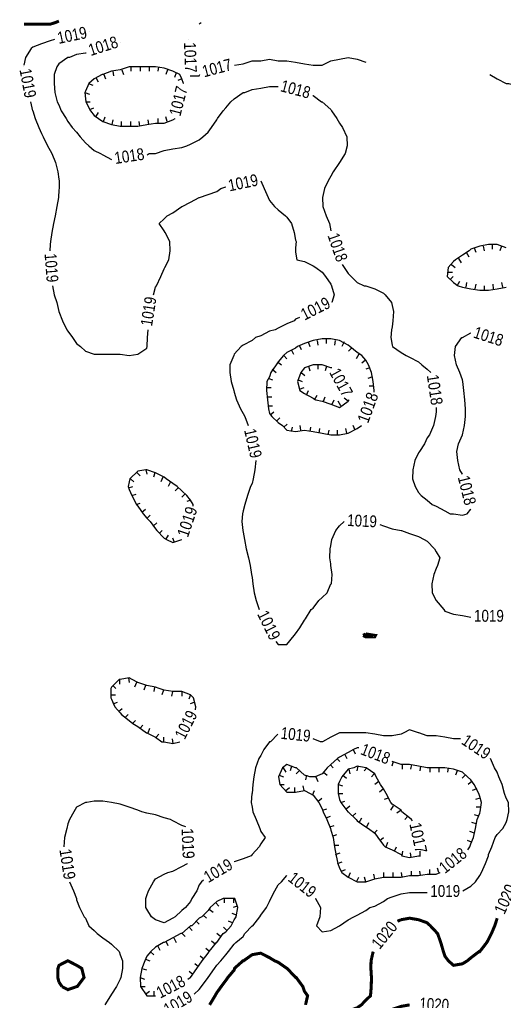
# Model space of a CAD drawing. Extents: x 628896 to 629881, y 4519192 to 4520125.
# Drawn here: x 629005.1 to 629164.5, y 4519802.1 to 4520125 of the extents above; entities that cross this region are included whole.
import ezdxf
from ezdxf.enums import TextEntityAlignment as Align

# ---------------------------------------------------------------- set-up
doc = ezdxf.new("R2010")
doc.units = 0

msp = doc.modelspace()

# ---------------------------------------------------------------- linework, layer by layer
at = {"layer": 'GSLAYER', "linetype": 'CONTINUOUS', "const_width": 1, "flags": 128}
for points in [[(629016.6875, 4520124), (629015.125, 4520123.5), (629012.25, 4520123.5), (629009.4375, 4520123.5), (629006.5, 4520123.5)], [(629018, 4520124.5), (629016.6875, 4520124)], [(629118.0625, 4519922.5), (629118.9375, 4519923)], [(629118.9375, 4519923), (629121.875, 4519922.5), (629122.125, 4519922.5), (629121.875, 4519922), (629118.9375, 4519922), (629118.0625, 4519922.5)], [(629129.375, 4519828.5), (629130.5625, 4519829)], [(629130.5625, 4519829), (629133.375, 4519829.5), (629136.3125, 4519829), (629139.125, 4519828), (629140.1875, 4519827), (629142.0625, 4519825), (629142.5625, 4519824.5), (629143.625, 4519821.5), (629144.5, 4519818.5), (629145, 4519817), (629146.125, 4519815.5), (629147.8125, 4519814), (629150.75, 4519814.5), (629152.375, 4519815.5), (629153.5625, 4519816.5), (629156.1875, 4519818.5), (629156.4375, 4519818.5), (629158.75, 4519821.5), (629159.3125, 4519822.5), (629160.3125, 4519824.5), (629161.375, 4519827), (629162.1875, 4519829.5)], [(629162.1875, 4519829.5), (629162.1875, 4519829.5)], [(629067.5625, 4519801), (629069.375, 4519804), (629069.9375, 4519805), (629071.375, 4519807), (629072.875, 4519809), (629073.5625, 4519810), (629075.6875, 4519812.5), (629075.75, 4519813), (629078.5625, 4519815.5), (629078.75, 4519815.5), (629081.5625, 4519817.5), (629084.375, 4519818), (629087.3125, 4519816.5), (629088.9375, 4519815.5), (629090.125, 4519815), (629093, 4519813), (629093.0625, 4519813), (629095.875, 4519810), (629096.0625, 4519810), (629098.25, 4519807), (629098.75, 4519805.5), (629099.8125, 4519804), (629099.125, 4519801)], [(629133.375, 4519801), (629130.5625, 4519800.5), (629127.625, 4519799.5), (629125.25, 4519798.5), (629124.75, 4519798), (629121.875, 4519797.5), (629118.9375, 4519796.5), (629116.0625, 4519796.5), (629113.1875, 4519796), (629111.1875, 4519798.5), (629113.1875, 4519799), (629116.0625, 4519800), (629117.5, 4519801), (629118.9375, 4519802.5), (629120.5, 4519804), (629120.75, 4519807), (629120.8125, 4519810), (629120.625, 4519813), (629120.6875, 4519815.5), (629121.375, 4519818.5)], [(629121.375, 4519818.5), (629121.375, 4519818.5)], [(629018, 4519808.5), (629017.625, 4519810), (629017.6875, 4519813), (629018, 4519814), (629020.9375, 4519815.5), (629023.8125, 4519814), (629025.5, 4519813), (629026.25, 4519810), (629024, 4519807), (629023.8125, 4519807), (629020.9375, 4519806), (629019, 4519807)], [(629019, 4519807), (629018, 4519808.5)]]:
    msp.add_lwpolyline(points, dxfattribs=at)
at = {"layer": 'GSLAYER', "linetype": 'CONTINUOUS', "flags": 128}
for points in [[(629064.75, 4520124), (629064.1875, 4520123.5)], [(629028.0625, 4520121), (629028.0625, 4520121)], [(629015.125, 4520118), (629012.25, 4520117), (629009.4375, 4520116), (629008.8125, 4520115.5), (629007, 4520112.5), (629006.5, 4520110)], [(629016.5625, 4520118.5), (629015.125, 4520118)], [(629038.1875, 4520117.5), (629038.1875, 4520117.5)], [(629060.6875, 4520118.5), (629060.6875, 4520118.5)], [(629026.6875, 4520114), (629023.8125, 4520113.5), (629021.4375, 4520112.5), (629020.9375, 4520112.5), (629018, 4520110.5), (629017.25, 4520109.5), (629016.375, 4520107), (629016.375, 4520104), (629016.6875, 4520101), (629017.4375, 4520098), (629018, 4520097), (629018.6875, 4520095), (629020.375, 4520092.5), (629020.9375, 4520091.5), (629022.375, 4520089.5), (629023.8125, 4520088), (629024.9375, 4520086.5), (629026.6875, 4520084.5), (629027.8125, 4520083.5), (629029.5625, 4520082), (629031.6875, 4520081), (629032.4375, 4520080.5), (629035.3125, 4520079)], [(629026.9375, 4520114), (629026.6875, 4520114)], [(629075.75, 4520110), (629078.5625, 4520110.5)], [(629078.5625, 4520110.5), (629081.5625, 4520111.5), (629084.375, 4520111.5), (629087.3125, 4520112), (629090.125, 4520111.5), (629093, 4520111.5), (629095.875, 4520111), (629098.75, 4520110.5), (629101.6875, 4520110), (629104.5625, 4520110), (629107.4375, 4520111.5), (629110.3125, 4520112), (629113.1875, 4520112.5), (629116.0625, 4520112), (629118.9375, 4520111)], [(629006.5, 4520109.5), (629006.5, 4520109.5)], [(629059, 4520104), (629058.4375, 4520105.5), (629057.75, 4520107), (629055.5, 4520108), (629052.625, 4520109), (629049.75, 4520109.5), (629047.75, 4520109.5), (629046.875, 4520109.5), (629044.6875, 4520109.5), (629044, 4520109.5), (629041.125, 4520109.5), (629038.1875, 4520108.5), (629035.3125, 4520108), (629032.4375, 4520107), (629032.1875, 4520107), (629029.5625, 4520105.5), (629027.8125, 4520104), (629026.6875, 4520101.5), (629026.5625, 4520101), (629026.6875, 4520099), (629026.8125, 4520098), (629028.375, 4520095), (629029.5625, 4520093.5), (629031.0625, 4520092.5), (629032.4375, 4520091.5), (629035.3125, 4520090.5), (629038.1875, 4520090), (629041.125, 4520090), (629044, 4520090), (629046.875, 4520090.5), (629049.75, 4520091), (629052.625, 4520091), (629055.5, 4520092), (629056.1875, 4520092.5)], [(629032.8125, 4520107), (629033.3125, 4520105.5)], [(629035.75, 4520108), (629036, 4520106.5)], [(629038.6875, 4520108.5), (629039.1875, 4520107)], [(629041.625, 4520109.5), (629041.625, 4520108)], [(629044.6875, 4520109.5), (629044.6875, 4520108)], [(629047.6875, 4520109.5), (629047.6875, 4520108)], [(629050.75, 4520109.5), (629050.5, 4520108)], [(629053.75, 4520108.5), (629053.1875, 4520107)], [(629056.5625, 4520107.5), (629056, 4520106)], [(629061.3125, 4520106.5), (629064.1875, 4520106.5), (629064.375, 4520107)], [(629064.375, 4520107), (629064.375, 4520107)], [(629159.8125, 4520107), (629162.1875, 4520105.5)], [(629027.75, 4520104), (629029.125, 4520103.5)], [(629030.125, 4520106), (629030.875, 4520104.5)], [(629058.4375, 4520105.5), (629057.0625, 4520105)], [(629059.0625, 4520104), (629059, 4520104)], [(629061.125, 4520106.5), (629061.3125, 4520106.5)], [(629162.1875, 4520105.5), (629165.125, 4520104), (629165.875, 4520104), (629168, 4520103.5), (629169.5625, 4520104)], [(629026.5625, 4520101), (629028.0625, 4520100.5)], [(629047.6875, 4520081), (629049.75, 4520081), (629052.625, 4520082), (629055.5, 4520082.5), (629058.4375, 4520083), (629060.0625, 4520083.5), (629061.3125, 4520084), (629064.1875, 4520085.5), (629065.3125, 4520086.5), (629067.125, 4520088), (629068.1875, 4520089.5), (629069.9375, 4520092), (629070.125, 4520092.5), (629072.0625, 4520095), (629072.875, 4520096), (629074.5, 4520098), (629075.6875, 4520099), (629078.5625, 4520101), (629079.125, 4520101), (629081.5625, 4520102), (629084.375, 4520102.5), (629087.3125, 4520103), (629090.125, 4520103)], [(629090.125, 4520103), (629090.125, 4520103)], [(629008.625, 4520098), (629009.3125, 4520095)], [(629026.8125, 4520098), (629028.25, 4520098)], [(629101.5625, 4520100), (629101.6875, 4520100)], [(629101.6875, 4520100), (629104.375, 4520098), (629104.5625, 4520098), (629107.4375, 4520095.5), (629107.6875, 4520095), (629109.375, 4520092.5), (629110.3125, 4520091), (629111.3125, 4520089.5), (629112.6875, 4520086.5), (629112.8125, 4520083.5), (629112.125, 4520081), (629110.3125, 4520078), (629110.25, 4520078), (629108.25, 4520075), (629107.4375, 4520073.5), (629106.5625, 4520072), (629105.375, 4520069.5), (629104.75, 4520066.5), (629104.8125, 4520063.5), (629105.9375, 4520060.5), (629107, 4520058), (629107.4375, 4520055.5)], [(629009.3125, 4520095), (629009.4375, 4520095), (629010.125, 4520092.5), (629011.375, 4520089.5), (629012.25, 4520087.5), (629012.8125, 4520086.5), (629014.1875, 4520083.5), (629015.125, 4520082), (629015.6875, 4520081), (629016.8125, 4520078), (629017.6875, 4520075), (629018, 4520072.5), (629018.125, 4520072), (629018.125, 4520069.5), (629018, 4520069), (629017.8125, 4520066.5), (629017.3125, 4520063.5), (629016.75, 4520060.5), (629016.1875, 4520058), (629015.6875, 4520055), (629015.25, 4520052), (629015.125, 4520051), (629015, 4520049)], [(629028.125, 4520095.5), (629029.5, 4520096)], [(629030.125, 4520093), (629031, 4520094.5)], [(629032.6875, 4520091.5), (629033.25, 4520093)], [(629035.5625, 4520090.5), (629035.8125, 4520092)], [(629038.625, 4520090), (629038.625, 4520091.5)], [(629041.625, 4520090), (629041.625, 4520091.5)], [(629044.625, 4520090), (629044.375, 4520091.5)], [(629047.625, 4520090.5), (629047.375, 4520092)], [(629050.6875, 4520091), (629050.6875, 4520092.5)], [(629053.625, 4520091.5), (629053.125, 4520093)], [(629056.1875, 4520092.5), (629056.1875, 4520092.5)], [(629035.3125, 4520079), (629035.3125, 4520079)], [(629047, 4520080.5), (629047.6875, 4520081)], [(629084.4375, 4520072), (629085.5625, 4520069.5)], [(629049.75, 4520037), (629050.0625, 4520037.5), (629051.5, 4520040.5), (629052.625, 4520043), (629052.875, 4520043.5), (629054.1875, 4520046), (629054.625, 4520049), (629054.4375, 4520052), (629052.9375, 4520055), (629052.625, 4520055.5), (629051, 4520058), (629052.625, 4520059.5), (629053.5625, 4520060.5), (629055.5, 4520061.5), (629058.4375, 4520063.5), (629058.5, 4520063.5), (629061.3125, 4520065), (629064.1875, 4520066.5), (629064.25, 4520066.5), (629067.125, 4520067.5), (629069.9375, 4520068.5), (629071.3125, 4520069.5), (629072.875, 4520070)], [(629072.875, 4520070), (629072.875, 4520070)], [(629085.5625, 4520069.5), (629086.8125, 4520066.5), (629087.3125, 4520065.5), (629088.9375, 4520063.5), (629090.125, 4520062.5), (629092.5, 4520060.5), (629093, 4520060), (629094.5, 4520058), (629095.375, 4520055), (629095.875, 4520052.5), (629096, 4520052), (629095.875, 4520050), (629095.8125, 4520049), (629095.875, 4520048.5), (629096.3125, 4520046), (629098.75, 4520045.5), (629101.6875, 4520044), (629102.5625, 4520043.5), (629104.5625, 4520042), (629105.75, 4520040.5), (629107.4375, 4520038), (629107.625, 4520037.5), (629108.5, 4520034.5), (629107.8125, 4520032)], [(629107.4375, 4520055.5), (629107.4375, 4520055.5)], [(629015, 4520049), (629015, 4520049)], [(629165.125, 4520050), (629162.1875, 4520051), (629159.3125, 4520051), (629156.4375, 4520050.5), (629153.5625, 4520049.5), (629153, 4520049), (629150.75, 4520047.5), (629148.5, 4520046), (629147.8125, 4520045.5), (629146.0625, 4520043.5), (629145.6875, 4520040.5), (629147.8125, 4520038.5), (629149.375, 4520037.5), (629150.75, 4520037), (629153.5625, 4520036.5), (629156.4375, 4520036), (629159.3125, 4520036), (629162.1875, 4520036.5), (629165.125, 4520037)], [(629154.625, 4520050), (629155.125, 4520048.5)], [(629157.5625, 4520050.5), (629157.875, 4520049)], [(629160.5625, 4520051), (629160.5625, 4520049.5)], [(629163.5625, 4520050.5), (629163.0625, 4520049)], [(629149.5, 4520046.5), (629150.375, 4520045)], [(629152, 4520048.5), (629152.875, 4520047)], [(629111.1875, 4520044.5), (629111.8125, 4520043.5)], [(629111.8125, 4520043.5), (629113.1875, 4520041.5), (629114.125, 4520040.5), (629116.0625, 4520038.5), (629118.375, 4520037.5), (629118.9375, 4520037.5), (629121.875, 4520036.5), (629124.75, 4520035), (629125.375, 4520034.5), (629127.4375, 4520032), (629127.625, 4520031), (629128.0625, 4520029), (629127.875, 4520026), (629127.625, 4520024), (629127.4375, 4520023), (629127.1875, 4520020.5), (629127.625, 4520018), (629127.75, 4520017.5), (629130.5625, 4520015.5), (629132.1875, 4520014.5), (629133.375, 4520014), (629136.3125, 4520012.5), (629137.375, 4520011.5), (629139.125, 4520010), (629140.375, 4520009)], [(629147.125, 4520044.5), (629148.3125, 4520043.5)], [(629145.875, 4520042), (629147.4375, 4520042)], [(629146.75, 4520039.5), (629147.6875, 4520040.5)], [(629015.875, 4520037.5), (629016.4375, 4520034.5)], [(629049.0625, 4520034.5), (629049.75, 4520037)], [(629149.0625, 4520037.5), (629149.875, 4520039)], [(629151.9375, 4520037), (629152.1875, 4520038.5)], [(629154.9375, 4520036.5), (629155.25, 4520038)], [(629158, 4520036), (629158, 4520037.5)], [(629161, 4520036.5), (629160.8125, 4520038)], [(629164, 4520037), (629163.75, 4520038.5)], [(629016.4375, 4520034.5), (629017.25, 4520032), (629018, 4520029), (629019.1875, 4520026), (629020.5625, 4520023), (629020.9375, 4520022.5), (629022.4375, 4520020.5), (629023.8125, 4520018.5), (629025.125, 4520017.5), (629026.6875, 4520016), (629029.5625, 4520015), (629032.4375, 4520015), (629035.3125, 4520015), (629038.1875, 4520015), (629041.125, 4520014.5), (629044, 4520015), (629046.875, 4520017), (629047.0625, 4520017.5), (629047.1875, 4520020.5), (629047.3125, 4520023)], [(629107.8125, 4520032), (629107.8125, 4520032)], [(629095.875, 4520026.5), (629095.4375, 4520026), (629093, 4520025), (629090.125, 4520023.5), (629089.125, 4520023), (629087.3125, 4520022.5), (629084.375, 4520021), (629082.6875, 4520020.5), (629081.5625, 4520019.5), (629078.5625, 4520018), (629077.9375, 4520017.5), (629075.6875, 4520015), (629075.5, 4520014.5), (629074.25, 4520011.5), (629074.25, 4520009), (629074.6875, 4520006), (629075.5, 4520003), (629075.6875, 4520002.5), (629076.375, 4520000), (629077.75, 4519997), (629078.5625, 4519995.5), (629079.125, 4519994.5), (629080.25, 4519991.5)], [(629097.125, 4520027), (629095.875, 4520026.5)], [(629047.3125, 4520023), (629047.3125, 4520023)], [(629121.75, 4520003), (629121.375, 4520006), (629120.875, 4520009), (629119.8125, 4520011.5), (629118.9375, 4520013), (629117.625, 4520014.5), (629116.0625, 4520015.5), (629113.6875, 4520017.5), (629113.1875, 4520018), (629110.3125, 4520019.5), (629107.4375, 4520020), (629104.5625, 4520020), (629101.6875, 4520019.5), (629098.75, 4520018.5), (629096.5, 4520017.5), (629095.875, 4520017), (629093, 4520015.5), (629091.875, 4520014.5), (629090.125, 4520012.5), (629089.4375, 4520011.5), (629087.6875, 4520009), (629087.3125, 4520007.5), (629086.4375, 4520006), (629086.25, 4520003), (629086.5625, 4520000), (629086.9375, 4519997), (629087.3125, 4519995.5), (629088, 4519994.5), (629090.125, 4519992.5), (629091.5, 4519991.5), (629093, 4519990), (629095.875, 4519989.5), (629098.75, 4519990), (629101.6875, 4519989.5), (629104.5625, 4519989), (629107.4375, 4519988.5), (629110.3125, 4519988.5), (629113.1875, 4519989), (629116.0625, 4519990.5), (629117.5, 4519991.5)], [(629105.875, 4520020), (629105.875, 4520018.5)], [(629150.75, 4519975.5), (629149.9375, 4519977), (629149.1875, 4519980), (629148.875, 4519983), (629149.4375, 4519985.5), (629150.75, 4519988.5), (629150.75, 4519988.5), (629151.4375, 4519991.5), (629151.8125, 4519994.5), (629151.75, 4519997), (629151.5, 4520000), (629151.25, 4520003), (629150.875, 4520006), (629150.75, 4520006.5), (629149.875, 4520009), (629148.8125, 4520011.5), (629148.1875, 4520014.5), (629148.4375, 4520017.5), (629150.5625, 4520020.5), (629150.75, 4520020.5), (629153.5625, 4520022)], [(629153.5625, 4520022), (629153.5625, 4520022)], [(629094.4375, 4520016.5), (629095.125, 4520015)], [(629097.0625, 4520018), (629097.6875, 4520016.5)], [(629100, 4520019), (629100.5, 4520017.5)], [(629102.9375, 4520019.5), (629103.125, 4520018)], [(629108.875, 4520019.5), (629108.6875, 4520018)], [(629111.8125, 4520019), (629111.125, 4520017.5)], [(629114.25, 4520017), (629113.25, 4520016)], [(629092, 4520014.5), (629092.9375, 4520013.5)], [(629116.6875, 4520015), (629115.8125, 4520013.5)], [(629088.1875, 4520010), (629089.4375, 4520009)], [(629089.9375, 4520012.5), (629091.1875, 4520011.5)], [(629107.4375, 4520010.5), (629104.5625, 4520011.5), (629101.6875, 4520011.5), (629098.75, 4520010.5), (629097.5625, 4520009), (629096.5, 4520006), (629097.25, 4520003), (629098.75, 4520002), (629101.6875, 4520000.5), (629102.5, 4520000), (629104.5625, 4519999.5), (629107.4375, 4519998.5), (629110.3125, 4519997.5), (629113.1875, 4519999.5), (629113.5, 4520000)], [(629100.0625, 4520011), (629100.5625, 4520009.5)], [(629103.125, 4520011.5), (629103.125, 4520010)], [(629106.0625, 4520011), (629105.5625, 4520009.5)], [(629107.8125, 4520010.5), (629107.4375, 4520010.5)], [(629118.8125, 4520013), (629117.6875, 4520012)], [(629120.3125, 4520010.5), (629118.9375, 4520010)], [(629087, 4520007), (629088.3125, 4520006.5)], [(629097.6875, 4520009), (629098.9375, 4520008)], [(629121.1875, 4520007.5), (629119.625, 4520007)], [(629140.375, 4520009), (629140.375, 4520009)], [(629086.3125, 4520004), (629087.8125, 4520004)], [(629096.6875, 4520006.5), (629098.0625, 4520006)], [(629097.125, 4520003.5), (629098.625, 4520004)], [(629121.5625, 4520004.5), (629120.0625, 4520004.5)], [(629086.4375, 4520001), (629088, 4520001)], [(629099.4375, 4520001.5), (629100.125, 4520003)], [(629102.125, 4520000), (629102.9375, 4520001.5)], [(629105.0625, 4519999.5), (629105.5625, 4520001)], [(629113.1875, 4519999.5), (629111.875, 4520000.5)], [(629121.75, 4520002.5), (629121.75, 4520003)], [(629086.75, 4519998), (629088.25, 4519998)], [(629107.9375, 4519998.5), (629108.5, 4520000)], [(629110.75, 4519998), (629109.875, 4519999.5)], [(629113.5, 4520000), (629113.5, 4520000)], [(629142.125, 4519997.5), (629142.125, 4519997)], [(629087.5, 4519995), (629088.75, 4519996)], [(629089.625, 4519993), (629090.6875, 4519994)], [(629142.125, 4519997), (629142.0625, 4519996), (629141.875, 4519994.5), (629141.25, 4519991.5), (629139.875, 4519988.5), (629139.125, 4519987.5), (629138.3125, 4519985.5), (629136.625, 4519983), (629136.3125, 4519982.5), (629135.125, 4519980), (629134.4375, 4519977), (629134.375, 4519974), (629135.1875, 4519971.5), (629136.3125, 4519969.5), (629137.1875, 4519968.5), (629139.125, 4519967), (629140.75, 4519965.5), (629142.0625, 4519965), (629145, 4519963.5), (629146.75, 4519962.5), (629147.8125, 4519962.5), (629150.75, 4519962), (629152.3125, 4519962.5), (629153.5625, 4519964)], [(629080.25, 4519991.5), (629080.25, 4519991.5)], [(629092, 4519991), (629093.0625, 4519992)], [(629094.5625, 4519989.5), (629094.8125, 4519991)], [(629097.625, 4519990), (629097.375, 4519991.5)], [(629100.6875, 4519989.5), (629100.875, 4519991)], [(629115.4375, 4519990), (629114.75, 4519991.5)], [(629117.5, 4519991.5), (629117.5, 4519991.5)], [(629103.625, 4519989), (629103.875, 4519990.5)], [(629106.625, 4519988.5), (629106.9375, 4519990)], [(629109.625, 4519988.5), (629109.625, 4519990)], [(629112.6875, 4519989), (629112.375, 4519990.5)], [(629082.8125, 4519980), (629082.5, 4519977), (629081.9375, 4519974), (629081.5625, 4519972.5), (629081.0625, 4519971.5), (629080.0625, 4519968.5), (629079.125, 4519965.5), (629078.5625, 4519963.5), (629078.4375, 4519962.5), (629078.125, 4519960), (629078.5, 4519957), (629078.5625, 4519956.5), (629079, 4519954), (629079.625, 4519951), (629080.3125, 4519948), (629080.875, 4519945.5), (629081.375, 4519942.5), (629081.5625, 4519941.5), (629081.75, 4519939.5), (629082.25, 4519936.5), (629082.9375, 4519934), (629083.875, 4519931)], [(629082.8125, 4519980), (629082.8125, 4519980)], [(629062.125, 4519965.5), (629061.3125, 4519967), (629060.0625, 4519968.5), (629058.4375, 4519970), (629056.875, 4519971.5), (629055.5, 4519972.5), (629053.25, 4519974), (629052.625, 4519974.5), (629049.75, 4519976), (629046.9375, 4519977), (629046.875, 4519977), (629046.625, 4519977), (629044, 4519976.5), (629041.3125, 4519974), (629041.125, 4519973), (629040.8125, 4519971.5), (629041.125, 4519970.5), (629041.9375, 4519968.5), (629043.5, 4519965.5), (629044, 4519965), (629045.75, 4519962.5), (629046.875, 4519961), (629048.0625, 4519960), (629049.75, 4519957.5), (629050.1875, 4519957), (629052.625, 4519954.5), (629053.375, 4519954), (629055.5, 4519953), (629058.4375, 4519954), (629058.4375, 4519954)], [(629043.6875, 4519976), (629044.75, 4519975)], [(629046.625, 4519977), (629046.9375, 4519975.5)], [(629049.5, 4519976), (629049.0625, 4519974.5)], [(629052.1875, 4519974.5), (629051.5, 4519973)], [(629150.75, 4519975.5), (629150.75, 4519975.5)], [(629040.875, 4519971), (629042.3125, 4519971.5)], [(629041.5, 4519974), (629042.625, 4519973)], [(629054.75, 4519973), (629053.9375, 4519971.5)], [(629042, 4519968.5), (629043.375, 4519969)], [(629057.1875, 4519971), (629056.1875, 4519970)], [(629059.375, 4519969), (629058.4375, 4519968)], [(629043.375, 4519965.5), (629044.75, 4519966)], [(629061.375, 4519967), (629060.0625, 4519966.5)], [(629062.1875, 4519965), (629062.125, 4519965.5)], [(629045.25, 4519963), (629046.4375, 4519964)], [(629047.0625, 4519961), (629048.0625, 4519962)], [(629153.5625, 4519964), (629153.5625, 4519964)], [(629049.0625, 4519958.5), (629050.25, 4519959.5)], [(629090.125, 4519919.5), (629093, 4519919.5), (629095.4375, 4519922.5), (629095.875, 4519923), (629097.25, 4519925), (629098.75, 4519927.5), (629099.125, 4519928), (629100.9375, 4519931), (629101.6875, 4519931.5), (629103.5, 4519934), (629104.5625, 4519935), (629106.25, 4519936.5), (629107.4375, 4519939.5), (629107.625, 4519939.5), (629107.875, 4519942.5), (629107.5, 4519945.5), (629107.4375, 4519946), (629107.125, 4519948), (629107.25, 4519951), (629107.4375, 4519952), (629107.8125, 4519954), (629109.0625, 4519957), (629110.3125, 4519958.5), (629111.875, 4519960)], [(629111.875, 4519960), (629111.875, 4519960)], [(629123.625, 4519959), (629124.75, 4519958.5)], [(629124.75, 4519958.5), (629127.625, 4519957.5), (629130.5625, 4519957), (629130.75, 4519957), (629133.375, 4519956), (629136.3125, 4519955), (629138.125, 4519954), (629139.125, 4519953.5), (629141.5625, 4519951), (629142.0625, 4519950), (629143.3125, 4519948), (629142.5625, 4519945.5), (629142.0625, 4519944.5), (629141.3125, 4519942.5), (629140.6875, 4519939.5), (629140.8125, 4519936.5), (629142.0625, 4519934), (629142.0625, 4519934), (629144.625, 4519931), (629145, 4519930.5), (629147.8125, 4519929.5), (629150.75, 4519929), (629153.5625, 4519928.5)], [(629050.9375, 4519956), (629052, 4519957)], [(629053.1875, 4519954), (629054.0625, 4519955.5)], [(629056, 4519953), (629055.5, 4519954.5)], [(629058.4375, 4519954), (629058.4375, 4519954)], [(629083.875, 4519931), (629083.875, 4519931)], [(629153.5625, 4519928.5), (629153.5625, 4519928.5)], [(629089.375, 4519920.5), (629090.125, 4519919.5)], [(629063, 4519899), (629062.3125, 4519902), (629061.3125, 4519903), (629058.4375, 4519904), (629055.5, 4519904), (629052.625, 4519904.5), (629050.9375, 4519905), (629049.75, 4519905.5), (629046.875, 4519906), (629044, 4519907), (629042.125, 4519908), (629041.125, 4519908.5), (629038.1875, 4519908), (629037.8125, 4519908), (629035.3125, 4519905.5), (629035.125, 4519905), (629035.125, 4519902), (629035.3125, 4519901.5), (629036.375, 4519899), (629038.1875, 4519897), (629038.625, 4519896.5), (629041.125, 4519894.5), (629042.3125, 4519893.5), (629044, 4519892.5), (629046.8125, 4519890.5), (629046.875, 4519890.5), (629049.75, 4519889), (629051.8125, 4519887.5), (629052.625, 4519887.5), (629055.5, 4519887), (629057.75, 4519887.5)], [(629037.9375, 4519908), (629037.9375, 4519906.5)], [(629040.875, 4519908.5), (629041.125, 4519907)], [(629043.5625, 4519907), (629042.875, 4519905.5)], [(629035.6875, 4519906), (629036.75, 4519905)], [(629046.4375, 4519906), (629045.9375, 4519904.5)], [(629049.4375, 4519905.5), (629049.1875, 4519904)], [(629052.375, 4519904.5), (629051.875, 4519903)], [(629055.3125, 4519904), (629055.0625, 4519902.5)], [(629058.4375, 4519904), (629058.4375, 4519902.5)], [(629035.125, 4519903), (629036.625, 4519903)], [(629035.875, 4519900), (629037.25, 4519900.5)], [(629061.25, 4519903), (629060.75, 4519901.5)], [(629062.6875, 4519900.5), (629061.1875, 4519900)], [(629037.625, 4519897.5), (629038.8125, 4519898.5)], [(629062.875, 4519898), (629063, 4519899)], [(629039.8125, 4519895.5), (629040.75, 4519896.5)], [(629042.1875, 4519893.5), (629043.1875, 4519894.5)], [(629044.75, 4519892), (629045.625, 4519893)], [(629047.3125, 4519890.5), (629047.9375, 4519892)], [(629147.8125, 4519888.5), (629145, 4519889), (629142.0625, 4519889.5), (629139.125, 4519889.5), (629136.375, 4519890.5), (629136.3125, 4519890.5), (629133.375, 4519891.5), (629131.5, 4519890.5), (629130.5625, 4519890), (629127.625, 4519889.5), (629124.75, 4519889.5), (629121.875, 4519890), (629118.9375, 4519890.5), (629116.0625, 4519890.5), (629115.125, 4519890.5), (629113.1875, 4519890.5), (629110.3125, 4519890.5), (629110.25, 4519890.5), (629107.4375, 4519889), (629104.6875, 4519887.5), (629104.5625, 4519887.5), (629104.0625, 4519887.5), (629101.6875, 4519888.5)], [(629049.9375, 4519889), (629050.8125, 4519890)], [(629052.5625, 4519887.5), (629052.5625, 4519889)], [(629055.5625, 4519887), (629055.3125, 4519888.5)], [(629057.75, 4519887.5), (629057.75, 4519887.5)], [(629087.625, 4519887.5), (629087.3125, 4519887.5), (629085.375, 4519885), (629084.375, 4519883), (629083.8125, 4519882), (629082.6875, 4519879), (629082.125, 4519876), (629081.75, 4519873.5), (629081.5625, 4519870.5), (629081.4375, 4519870.5), (629081.1875, 4519867.5), (629081.5625, 4519866), (629081.8125, 4519864.5), (629082.875, 4519862), (629084.0625, 4519859), (629084.375, 4519858), (629085.8125, 4519856), (629084.375, 4519854), (629083.875, 4519853), (629081.5625, 4519850.5), (629081.1875, 4519850), (629078.5625, 4519849), (629075.6875, 4519848)], [(629090, 4519890), (629087.625, 4519887.5)], [(629101.6875, 4519888.5), (629101.6875, 4519888.5)], [(629150.125, 4519888.5), (629147.8125, 4519888.5)], [(629116.0625, 4519885.5), (629114.9375, 4519885), (629113.1875, 4519884), (629110.3125, 4519882.5), (629109.625, 4519882), (629107.4375, 4519880), (629106.25, 4519879), (629104.5625, 4519877), (629102.3125, 4519876), (629101.6875, 4519876), (629100.5, 4519876), (629098.75, 4519876.5), (629096.125, 4519879), (629095.875, 4519879), (629093, 4519880), (629091.5, 4519879), (629090.25, 4519876), (629090.625, 4519873.5), (629093, 4519871), (629095.875, 4519871), (629098.75, 4519871.5), (629100.6875, 4519870.5), (629101.6875, 4519870), (629103.5, 4519867.5), (629104.5625, 4519865.5), (629104.875, 4519864.5), (629106.125, 4519862), (629107.3125, 4519859), (629107.4375, 4519858.5), (629108.1875, 4519856), (629108.6875, 4519853), (629109.1875, 4519850), (629109.75, 4519847.5), (629110.3125, 4519846), (629111.125, 4519844.5), (629113.1875, 4519843), (629116.0625, 4519841.5), (629118.9375, 4519841.5), (629121.875, 4519842.5), (629124.75, 4519843), (629127.625, 4519843), (629130.5625, 4519843), (629133.375, 4519843.5), (629136.3125, 4519843.5), (629139.125, 4519844), (629142.0625, 4519844), (629143.4375, 4519844.5)], [(629114.75, 4519885), (629115.4375, 4519883.5)], [(629116.6875, 4519885.5), (629116.0625, 4519885.5)], [(629109.4375, 4519882), (629110.4375, 4519881)], [(629112, 4519883.5), (629112.6875, 4519882)], [(629128, 4519881), (629127.5, 4519879.5)], [(629153.1875, 4519853), (629153.5625, 4519854), (629154.4375, 4519856), (629155.0625, 4519859), (629155.625, 4519862), (629156.4375, 4519864), (629156.625, 4519864.5), (629157, 4519867.5), (629156.4375, 4519869.5), (629156.125, 4519870.5), (629154.5625, 4519873.5), (629153.5625, 4519875), (629152.4375, 4519876), (629150.75, 4519877.5), (629147.8125, 4519878.5), (629145, 4519879), (629145, 4519879), (629142.0625, 4519879), (629139.125, 4519879), (629136.3125, 4519879.5), (629133.375, 4519880), (629130.5625, 4519880), (629127.625, 4519881)], [(629127.625, 4519881), (629127.625, 4519881)], [(629153.5625, 4519840), (629155.0625, 4519841.5), (629156.4375, 4519843.5), (629157, 4519844.5), (629158.375, 4519847.5), (629159.3125, 4519850), (629159.3125, 4519850.5), (629160.375, 4519853), (629161.5625, 4519856), (629162.1875, 4519857), (629164, 4519859), (629165.125, 4519861), (629165.5, 4519862), (629166.0625, 4519864.5), (629165.875, 4519867.5), (629165.125, 4519869), (629164.625, 4519870.5), (629163.8125, 4519873.5), (629162.75, 4519876), (629162.1875, 4519877.5), (629161.3125, 4519879), (629159.9375, 4519882)], [(629159.9375, 4519882), (629159.9375, 4519882)], [(629091.8125, 4519879), (629092.6875, 4519877.5)], [(629094.5, 4519879.5), (629094.0625, 4519878)], [(629097.0625, 4519878), (629096, 4519877)], [(629107.1875, 4519880), (629108.1875, 4519879)], [(629133.9375, 4519862), (629133.375, 4519862.5), (629130.8125, 4519864.5), (629130.5625, 4519865), (629127.625, 4519867), (629127.1875, 4519867.5), (629125.625, 4519870.5), (629124.75, 4519872), (629123.8125, 4519873.5), (629122.3125, 4519876), (629121.875, 4519877), (629119.0625, 4519879), (629118.9375, 4519879), (629116.0625, 4519879.5), (629115, 4519879), (629113.1875, 4519878.5), (629111.125, 4519876), (629110.3125, 4519874.5), (629109.875, 4519873.5), (629109.875, 4519870.5), (629110.3125, 4519868.5), (629110.75, 4519867.5), (629113.0625, 4519864.5), (629113.1875, 4519864.5), (629115.8125, 4519862), (629116.0625, 4519861.5), (629118.9375, 4519859.5), (629119.8125, 4519859), (629121.875, 4519857.5), (629122.9375, 4519856), (629124.75, 4519853.5), (629125.375, 4519853), (629127.625, 4519852), (629130.5625, 4519850.5), (629130.8125, 4519850), (629133.375, 4519849.5), (629136.3125, 4519850), (629137, 4519850)], [(629113.375, 4519878.5), (629113.75, 4519877)], [(629116.3125, 4519879.5), (629116, 4519878)], [(629119.25, 4519879), (629118.375, 4519878)], [(629130.9375, 4519880), (629130.9375, 4519878.5)], [(629133.9375, 4519880), (629133.6875, 4519878.5)], [(629137, 4519879.5), (629136.6875, 4519878)], [(629140, 4519879), (629140, 4519877.5)], [(629143, 4519879), (629143, 4519877.5)], [(629146.0625, 4519879), (629145.875, 4519877.5)], [(629149, 4519878), (629148.5, 4519876.5)], [(629090.4375, 4519876.5), (629091.875, 4519876)], [(629099.5, 4519876.5), (629099.125, 4519875)], [(629102.5, 4519876), (629103.125, 4519874.5)], [(629105.0625, 4519877.5), (629106.25, 4519876.5)], [(629111.375, 4519876.5), (629112.5625, 4519875.5)], [(629121.6875, 4519877), (629120.8125, 4519876)], [(629123.25, 4519874.5), (629121.9375, 4519873.5)], [(629151.625, 4519876.5), (629150.625, 4519875.5)], [(629153.875, 4519874.5), (629152.625, 4519873.5)], [(629090.625, 4519873.5), (629092.125, 4519873.5)], [(629092.6875, 4519871.5), (629093.8125, 4519872.5)], [(629095.625, 4519871), (629095.625, 4519872.5)], [(629098.625, 4519871.5), (629098.375, 4519873)], [(629101.375, 4519870), (629102.0625, 4519871.5)], [(629109.9375, 4519873.5), (629111.3125, 4519873)], [(629124.8125, 4519872), (629123.5, 4519871)], [(629155.4375, 4519872), (629154, 4519871.5)], [(629058.4375, 4519860), (629055.5, 4519861.5), (629054.75, 4519862), (629052.625, 4519862.5), (629049.75, 4519863.5), (629046.875, 4519864), (629045.25, 4519864.5), (629044, 4519865), (629041.125, 4519866), (629038.1875, 4519867), (629035.3125, 4519867.5), (629035.25, 4519867.5), (629032.4375, 4519868), (629029.5625, 4519868), (629027.125, 4519867.5), (629026.6875, 4519867.5), (629023.8125, 4519866), (629022.875, 4519864.5), (629021.4375, 4519862), (629020.9375, 4519860.5), (629020.5625, 4519859), (629019.8125, 4519856), (629019.5625, 4519853)], [(629103.25, 4519868), (629104.5, 4519869)], [(629109.875, 4519870.5), (629111.375, 4519870.5)], [(629110.75, 4519867.5), (629112.0625, 4519868)], [(629126.3125, 4519869), (629125, 4519868.5)], [(629156.5, 4519869), (629155, 4519868.5)], [(629104.6875, 4519865), (629106.125, 4519865.5)], [(629112.5, 4519865.5), (629113.6875, 4519866.5)], [(629128, 4519866.5), (629127.125, 4519865)], [(629130.5625, 4519865), (629129.1875, 4519864)], [(629156.8125, 4519866), (629155.3125, 4519866)], [(629105.9375, 4519862.5), (629107.3125, 4519863)], [(629114.5625, 4519863), (629115.625, 4519864)], [(629116.75, 4519861), (629117.625, 4519862.5)], [(629132.75, 4519863), (629131.8125, 4519862)], [(629134.375, 4519861.5), (629133.9375, 4519862)], [(629156.125, 4519863), (629154.75, 4519863.5)], [(629059.75, 4519859.5), (629058.4375, 4519860)], [(629107.125, 4519859.5), (629108.5625, 4519860)], [(629119.25, 4519859.5), (629120, 4519861)], [(629121.75, 4519857.5), (629122.75, 4519858.5)], [(629155.3125, 4519860.5), (629153.875, 4519861)], [(629108, 4519856.5), (629109.4375, 4519857)], [(629123.625, 4519855), (629124.8125, 4519856)], [(629154.75, 4519857.5), (629153.1875, 4519858)], [(629019.5625, 4519853), (629019.5625, 4519853)], [(629108.5, 4519853.5), (629110.0625, 4519853.5)], [(629125.625, 4519853), (629126.25, 4519854.5)], [(629128.375, 4519851.5), (629129.0625, 4519853)], [(629153.75, 4519854.5), (629152.375, 4519855)], [(629152.5625, 4519852), (629153.1875, 4519853)], [(629109, 4519850.5), (629110.5, 4519851)], [(629130.9375, 4519850), (629131.1875, 4519851.5)], [(629133.875, 4519849.5), (629133.625, 4519851)], [(629136.875, 4519850), (629136.875, 4519851.5)], [(629137, 4519850), (629137, 4519850)], [(629064.9375, 4519841.5), (629064.1875, 4519840.5), (629063.3125, 4519838.5), (629061.75, 4519836), (629061.3125, 4519835), (629059.6875, 4519833), (629058.4375, 4519832), (629056.1875, 4519830), (629055.5, 4519829.5), (629052.625, 4519828), (629049.75, 4519829), (629048.4375, 4519830), (629046.875, 4519832.5), (629046.625, 4519833), (629046.625, 4519836), (629046.875, 4519837), (629047.5, 4519838.5), (629049.0625, 4519841.5), (629049.75, 4519842.5), (629052.625, 4519844), (629053.8125, 4519844.5), (629055.5, 4519845), (629058.4375, 4519846.5), (629060.25, 4519847.5)], [(629060.25, 4519847.5), (629060.25, 4519847.5)], [(629075.6875, 4519848), (629075.6875, 4519848)], [(629109.6875, 4519847.5), (629111.1875, 4519848)], [(629110.9375, 4519845), (629112.3125, 4519845.5)], [(629140, 4519844), (629140, 4519845.5)], [(629143, 4519844.5), (629142.5625, 4519846)], [(629064.1875, 4519806), (629064.875, 4519807), (629067.125, 4519810), (629067.125, 4519810), (629069.125, 4519813), (629069.9375, 4519814), (629071.3125, 4519815.5), (629072.875, 4519817.5), (629073.75, 4519818.5), (629075.6875, 4519821), (629076.1875, 4519821.5), (629078.5625, 4519823.5), (629079.1875, 4519824.5), (629081.5625, 4519827), (629081.75, 4519827), (629084.125, 4519830), (629084.375, 4519830.5), (629086.3125, 4519833), (629087.3125, 4519835), (629087.6875, 4519836), (629089.0625, 4519838.5), (629090.125, 4519840.5), (629091.25, 4519841.5), (629093, 4519843.5)], [(629093, 4519843.5), (629093, 4519843.5)], [(629113.25, 4519843), (629113.9375, 4519844.5)], [(629115.9375, 4519841.5), (629116.6875, 4519843)], [(629119, 4519841.5), (629118.5, 4519843)], [(629121.875, 4519842.5), (629121.625, 4519844)], [(629124.875, 4519843), (629124.875, 4519844.5)], [(629127.9375, 4519843), (629127.9375, 4519844.5)], [(629130.9375, 4519843), (629130.75, 4519844.5)], [(629133.9375, 4519843.5), (629133.9375, 4519845)], [(629137, 4519843.5), (629136.75, 4519845)], [(629143.4375, 4519844.5), (629143.4375, 4519844.5)], [(629021.4375, 4519841.5), (629022.8125, 4519838.5)], [(629065.5625, 4519842), (629064.9375, 4519841.5)], [(629150.875, 4519838.5), (629153.5625, 4519840)], [(629022.8125, 4519838.5), (629023.75, 4519836), (629023.8125, 4519835.5), (629024.8125, 4519833), (629026.25, 4519830), (629026.6875, 4519829.5), (629027.875, 4519827), (629029.5625, 4519825.5), (629030.625, 4519824.5), (629032.4375, 4519823), (629034.625, 4519821.5), (629035.3125, 4519821), (629037.8125, 4519818.5), (629038.1875, 4519817.5), (629038.9375, 4519815.5), (629038.875, 4519813), (629038.375, 4519810), (629038.1875, 4519809.5), (629036.9375, 4519807), (629035.3125, 4519804.5), (629034.9375, 4519804), (629033.125, 4519801)], [(629061.1875, 4519810), (629061.3125, 4519810), (629063.3125, 4519813), (629064.1875, 4519814), (629065.125, 4519815.5), (629067.125, 4519818), (629067.4375, 4519818.5), (629069.8125, 4519821.5), (629069.9375, 4519821.5), (629072.0625, 4519824.5), (629072.875, 4519825), (629074.6875, 4519827), (629075.6875, 4519829), (629076.3125, 4519830), (629076.875, 4519833), (629075.875, 4519836), (629075.6875, 4519836), (629072.875, 4519836), (629072, 4519836), (629069.9375, 4519835), (629067.75, 4519833), (629067.125, 4519832), (629065.0625, 4519830), (629064.1875, 4519829.5), (629061.75, 4519827), (629061.3125, 4519827), (629058.4375, 4519824.5), (629058.125, 4519824.5), (629055.5, 4519823), (629052.625, 4519821.5), (629052.375, 4519821.5), (629049.75, 4519820), (629048.1875, 4519818.5), (629046.875, 4519817), (629046.25, 4519815.5), (629045.25, 4519813), (629044.6875, 4519810), (629044.875, 4519807), (629046.875, 4519804), (629047, 4519804), (629049.75, 4519804), (629049.8125, 4519804)], [(629072.3125, 4519836), (629072.3125, 4519834.5)], [(629075.375, 4519836), (629075.375, 4519834.5)], [(629102.25, 4519836), (629102.4375, 4519836)], [(629102.4375, 4519836), (629104.0625, 4519833), (629103.875, 4519830), (629102.6875, 4519827), (629104.5625, 4519825), (629107.4375, 4519825.5), (629110.3125, 4519827), (629113.1875, 4519829), (629115.0625, 4519830), (629116.0625, 4519830.5), (629118.9375, 4519832), (629120.3125, 4519833), (629121.875, 4519833.5), (629124.75, 4519835), (629126.0625, 4519836), (629127.625, 4519836.5), (629130.5625, 4519837.5), (629133.375, 4519838), (629136.3125, 4519838), (629139.125, 4519838)], [(629139.125, 4519838), (629139.125, 4519838)], [(629067.4375, 4519832.5), (629068.6875, 4519831.5)], [(629069.625, 4519834.5), (629070.625, 4519833.5)], [(629076.6875, 4519833.5), (629075.3125, 4519833)], [(629065.4375, 4519830.5), (629066.5, 4519829.5)], [(629076.4375, 4519830.5), (629074.9375, 4519831)], [(629060.875, 4519826.5), (629061.8125, 4519825.5)], [(629063.125, 4519828.5), (629064.1875, 4519827.5)], [(629073.25, 4519825.5), (629072.1875, 4519826.5)], [(629075.125, 4519828), (629073.75, 4519828.5)], [(629055.8125, 4519823), (629056.5625, 4519821.5)], [(629058.5, 4519824.5), (629059.5, 4519823.5)], [(629071.1875, 4519823.5), (629069.9375, 4519824.5)], [(629050.4375, 4519820.5), (629051.1875, 4519819)], [(629053.125, 4519822), (629053.8125, 4519820.5)], [(629069.375, 4519821), (629068.1875, 4519822)], [(629048.0625, 4519818.5), (629049.25, 4519817.5)], [(629065.625, 4519816), (629064.4375, 4519817)], [(629067.5, 4519818.5), (629066.3125, 4519819.5)], [(629046.4375, 4519816), (629047.875, 4519815.5)], [(629063.875, 4519813.5), (629062.75, 4519814.5)], [(629044.6875, 4519810), (629046.1875, 4519809.5)], [(629045.3125, 4519813), (629046.8125, 4519812.5)], [(629060.375, 4519809.5), (629061.1875, 4519810)], [(629062.0625, 4519811), (629060.875, 4519812)], [(629044.875, 4519807), (629046.375, 4519807)], [(629046.5, 4519804.5), (629047.75, 4519805.5)], [(629049.3125, 4519804), (629049.3125, 4519805.5)], [(629049.8125, 4519804), (629049.8125, 4519804)], [(629062.4375, 4519804.5), (629064.1875, 4519806)]]:
    msp.add_lwpolyline(points, dxfattribs=at)

# ---------------------------------------------------------------- texts
at = {"layer": 'GSLAYER', "color": 7}
for s, rotation, width, p, p2 in [('1019', 12.3, 0.792935, (629017.9375, 4520117), (629027.5, 4520119)), ('1018', 17.3, 0.798932, (629028.4375, 4520113), (629037.8125, 4520116)), ('1017', 272.1, 0.812221, (629059.125, 4520117.5), (629059.5, 4520107.5)), ('1017', 14.8, 0.792416, (629065.75, 4520106), (629075.1875, 4520108.5)), ('1019', 280.5, 0.784976, (629005, 4520108.5), (629006.8125, 4520099)), ('1018', 345.3, 0.79732, (629090.625, 4520101.5), (629100.125, 4520099)), ('1017', 76, 0.796044, (629057.9375, 4520093), (629060.375, 4520102.5)), ('1018', 7.3, 0.80067, (629036.5625, 4520077.5), (629046.3125, 4520079)), ('1019', 9.8, 0.802868, (629074.125, 4520068.5), (629083.8125, 4520070.5)), ('1018', 288.8, 0.773268, (629106.3125, 4520054), (629109.4375, 4520045)), ('1019', 274.7, 0.773467, (629013.25, 4520048), (629014, 4520038.5)), ('1019', 81.3, 0.780621, (629048.625, 4520024), (629050.125, 4520033.5)), ('1019', 25.2, 0.807646, (629098.8125, 4520026), (629107.6875, 4520030.5)), ('1018', 342.8, 0.798932, (629154.0625, 4520020.5), (629163.4375, 4520017.5)), ('1017', 298.4, 0.787856, (629106.8125, 4520009), (629111.5, 4520000.5)), ('1018', 278.7, 0.820731, (629139, 4520008), (629140.5, 4519998)), ('1018', 68.9, 0.821734, (629119.6875, 4519992), (629123.1875, 4520001.5)), ('1019', 282.6, 0.791246, (629078.875, 4519990), (629081.0625, 4519980.5)), ('1018', 284, 0.794799, (629149.1875, 4519974.5), (629151.5625, 4519965)), ('1019', 71.2, 0.813313, (629060.4375, 4519954.5), (629063.625, 4519964)), ('1019', 355.1, 0.792399, (629112.75, 4519958.5), (629122.5, 4519958)), ('1019', 297.4, 0.814452, (629083.125, 4519929.5), (629087.5625, 4519920.5)), ('1019', 64, 0.773617, (629059.375, 4519888), (629063.6875, 4519896.5)), ('1019', 352.7, 0.795511, (629090.8125, 4519888.5), (629100.5625, 4519887.5)), ('1019', 326.5, 0.800557, (629150.125, 4519887), (629158.3125, 4519881.5)), ('1018', 337.6, 0.788509, (629116.9375, 4519883.5), (629126, 4519880)), ('1019', 272.4, 0.812427, (629058.3125, 4519859), (629058.75, 4519849)), ('1017', 282.6, 0.830843, (629133.25, 4519860.5), (629135.4375, 4519850.5)), ('1019', 279, 0.821499, (629018.125, 4519852), (629019.6875, 4519842)), ('1018', 39.4, 0.783533, (629145, 4519844), (629152.5625, 4519850)), ('1019', 30.5, 0.796044, (629067.125, 4519841), (629075.5625, 4519846)), ('1019', 321, 0.787513, (629093.0625, 4519842), (629100.6875, 4519836)), ('1019', 2.4, 0.796432, (629140.1875, 4519836.5), (629150, 4519836.5)), ('1020', 65.5, 0.760494, (629164.5625, 4519830.5), (629168.625, 4519839.5)), ('1020', 51.3, 0.745773, (629123.5, 4519819), (629129.625, 4519826.5)), ('1018', 27.5, 0.794102, (629051.3125, 4519803), (629060, 4519807.5)), ('1019', 30.7, 0.791685, (629053.9375, 4519797.5), (629062.3125, 4519802.5)), ('1020', 355.5, 0.751899, (629136.5, 4519799.5), (629146.25, 4519799))]:
    msp.add_text(s, height=3.89682, rotation=rotation, dxfattribs=dict(at, width=width)).set_placement(p, p2, align=Align.FIT)
at = {"layer": 'GSLAYER', "color": 7, "width": 0.796432}
msp.add_text('1019', height=3.89682, dxfattribs=at).set_placement((629154.5625, 4519927), (629164.375, 4519927), align=Align.FIT)

doc.saveas('drawing.dxf')
